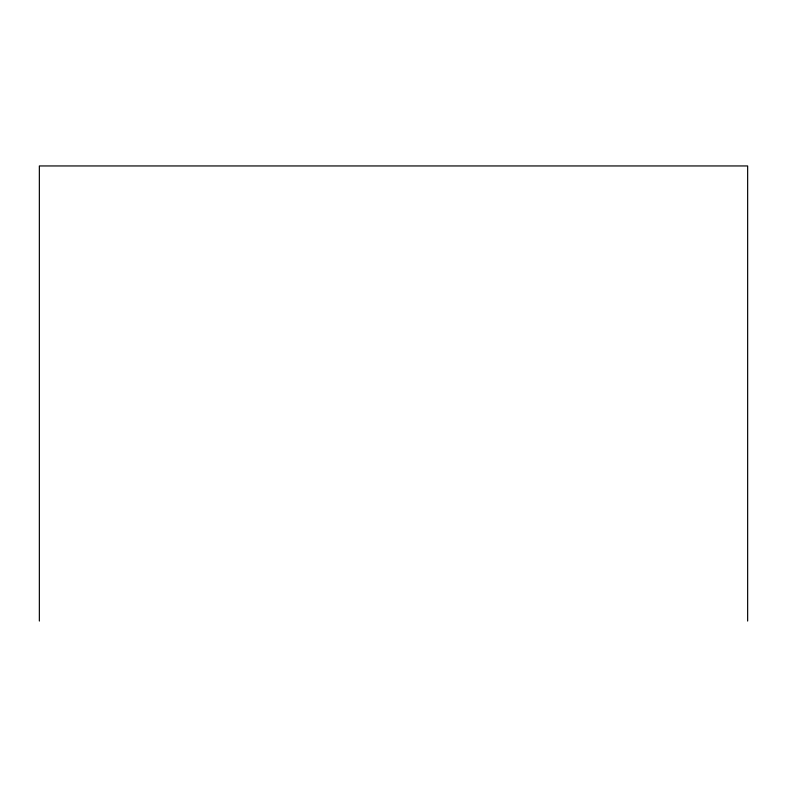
<?xml version="1.0" encoding="UTF-8"?>
<svg xmlns="http://www.w3.org/2000/svg" width="787" height="787" viewBox="0 0 787 787"><rect width="100%" height="100%" fill="white"/><g stroke="black" fill="none" stroke-linecap="round" stroke-linejoin="round"><path stroke-width="1.18" d="M747.65 621.051L747.65 165.949L39.35 165.949L39.35 621.051"/></g></svg>
